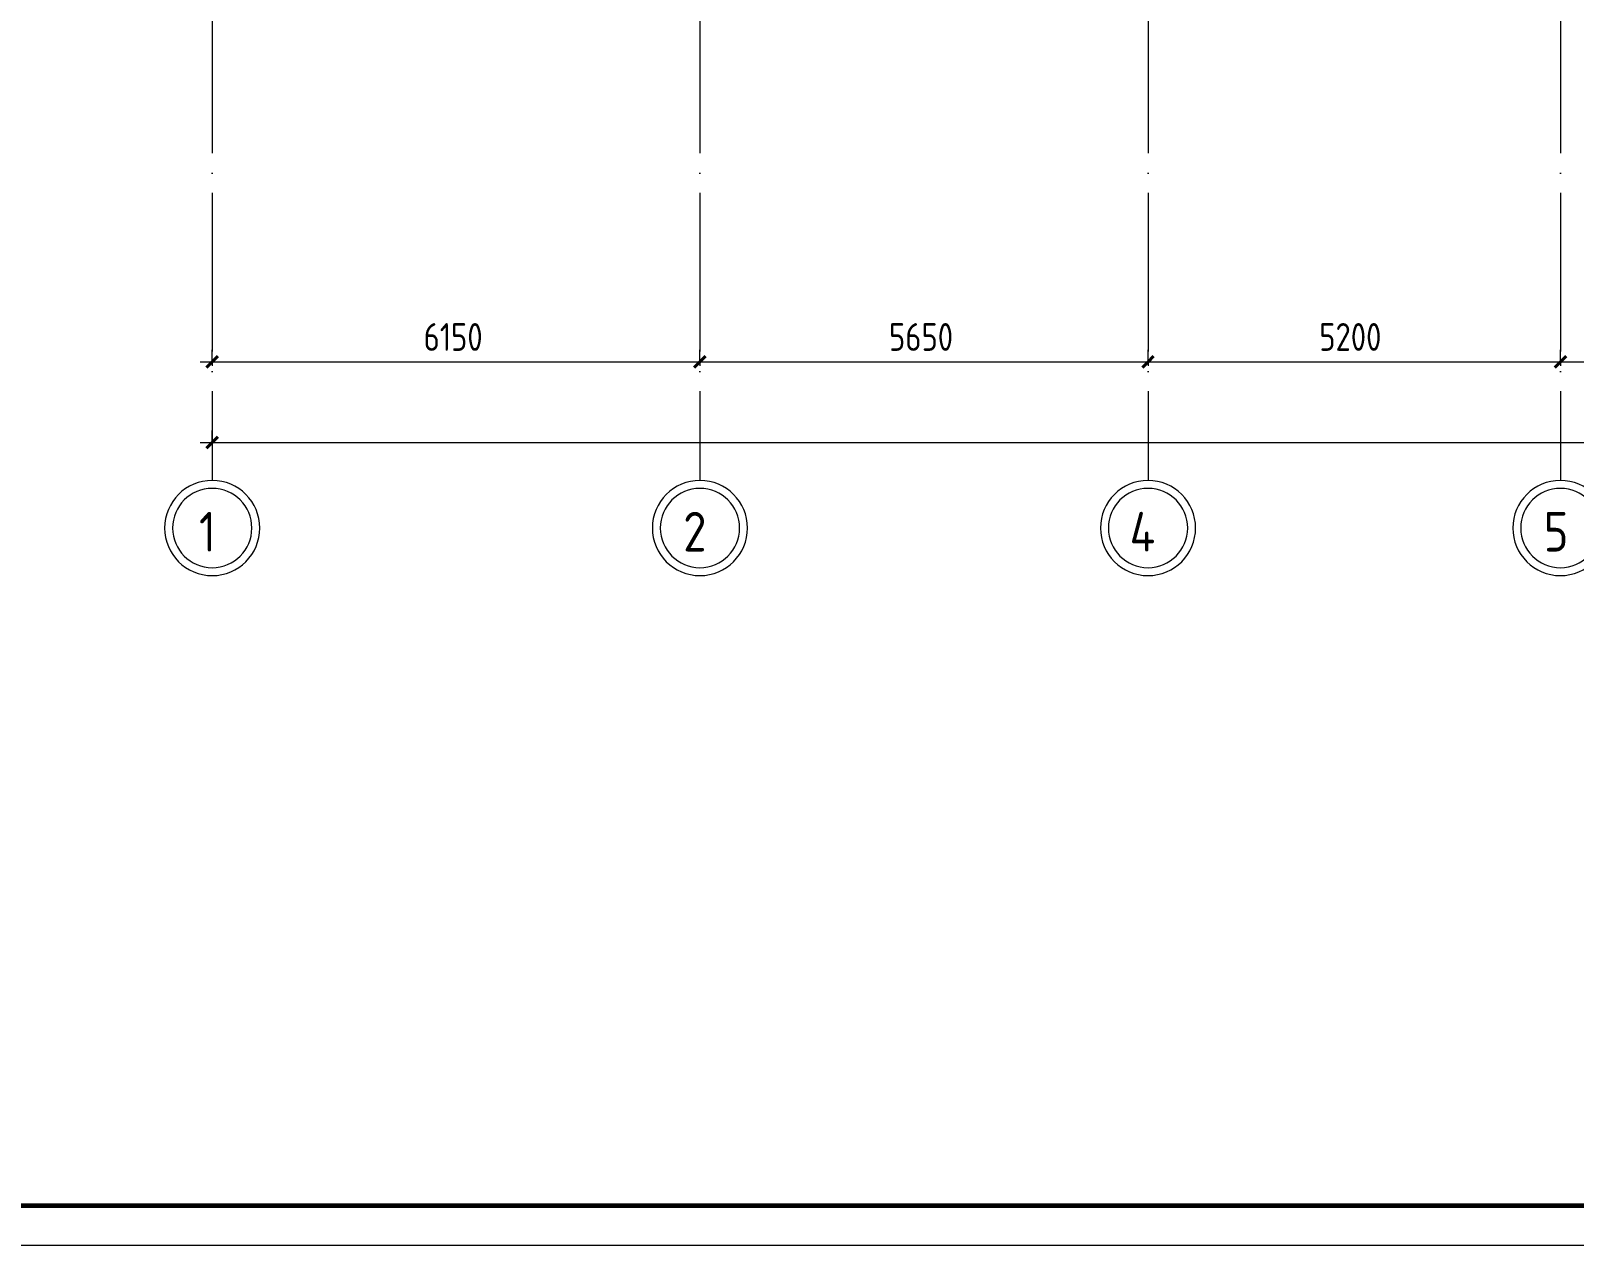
# Model space of a CAD drawing. Header units: millimetres. Extents: x -495897 to 1376592, y -28539 to 470976.
# Drawn here: x 97633 to 117093, y 318493 to 333802 of the extents above; entities that cross this region are included whole.
import ezdxf

# ---------------------------------------------------------------- set-up
doc = ezdxf.new("R2010")
doc.units = ezdxf.units.MM
doc.linetypes.add('ADSK_Линия сетки', pattern=[25, 20, -2.5, 0, -2.5])
for name, color, linetype, lineweight in [('Оси', 252, 'Continuous', 9), ('ОФ_рамка', 8, 'Continuous', 60), ('Размеры', 7, 'Continuous', 9)]:
    doc.layers.add(name, color=color, linetype=linetype, lineweight=lineweight)
doc.styles.add('GOST Common_1', font='', dxfattribs={"height": 250})
doc.styles.add('GOST Common_3', font='', dxfattribs={"height": 3.5})
doc.styles.get('GOST Common_1').set_extended_font_data('GOST type B')
doc.styles.get('GOST Common_3').set_extended_font_data('GOST 2.304 type A')

# ---------------------------------------------------------------- blocks, each defined once
blk = doc.blocks.new('А0')
at = {"layer": 'ОФ_рамка', "color": 0, "linetype": 'Continuous', "ltscale": 100}
blk.add_lwpolyline([(224168, -393217), (340568, -393217)], dxfattribs=at)
at = {"layer": 'ОФ_рамка', "color": 0, "linetype": 'Continuous', "lineweight": 5, "ltscale": 100}
blk.add_lwpolyline([(222168, -393717), (341068, -393717)], dxfattribs=at)
blk = doc.blocks.new('2 этаж')
at = {"layer": 'Оси', "color": 251, "linetype": 'ADSK_Линия сетки', "ltscale": 100, "true_color": 0x636466}
for p, q in [((100676, -1139), (100676, -32265)), ((106826, -1139), (106826, -32265)), ((112476, -1139), (112476, -32265)), ((117676, -1139), (117676, -32265))]:
    blk.add_line(p, q, dxfattribs=at)
at = {"layer": 'Оси', "color": 251, "lineweight": 20, "true_color": 0x636466}
for centre, radius, start, end in [((100676, -32865), 600, 0, 180), ((106826, -32865), 600, 0, 180), ((112476, -32865), 600, 0, 180), ((117676, -32865), 600, 0, 180), ((100676, -32865), 500, 0, 180), ((106826, -32865), 500, 0, 180), ((112476, -32865), 500, 0, 180), ((117676, -32865), 500, 0, 180), ((100676, -32865), 600, 180, 0), ((100676, -32865), 500, 180, 0), ((106826, -32865), 600, 180, 0), ((106826, -32865), 500, 180, 0), ((112476, -32865), 600, 180, 0), ((112476, -32865), 500, 180, 0), ((117676, -32865), 600, 180, 0), ((117676, -32865), 500, 180, 0)]:
    blk.add_arc(centre, radius, start, end, dxfattribs=at)
at = {"layer": 'Размеры', "color": 251, "lineweight": 20, "true_color": 0x636466}
for p, q in [((100676, -30768), (100676, -30618)), ((106826, -30768), (106826, -30618)), ((106826, -30768), (106826, -30618)), ((112476, -30768), (112476, -30618)), ((112476, -30768), (112476, -30618)), ((117676, -30768), (117676, -30618)), ((117676, -30768), (117676, -30618)), ((100526, -30768), (106826, -30768)), ((100676, -30768), (100676, -30818)), ((106826, -30768), (106826, -30818)), ((106826, -30768), (112476, -30768)), ((106826, -30768), (106826, -30818)), ((112476, -30768), (112476, -30818)), ((112476, -30768), (117676, -30768)), ((112476, -30768), (112476, -30818)), ((117676, -30768), (117676, -30818)), ((117676, -30768), (119476, -30768)), ((117676, -30768), (117676, -30818)), ((100676, -31786), (100676, -31636)), ((100526, -31786), (168426, -31786)), ((100676, -31786), (100676, -31836))]:
    blk.add_line(p, q, dxfattribs=at)
at = {"layer": 'Размеры', "color": 251, "lineweight": 40, "true_color": 0x636466}
for p, q in [((100676, -30768), (100747, -30697)), ((106826, -30768), (106897, -30697)), ((106826, -30768), (106897, -30697)), ((112476, -30768), (112547, -30697)), ((112476, -30768), (112547, -30697)), ((117676, -30768), (117747, -30697)), ((117676, -30768), (117747, -30697)), ((100676, -30768), (100605, -30839)), ((106826, -30768), (106755, -30839)), ((106826, -30768), (106755, -30839)), ((112476, -30768), (112405, -30839)), ((112476, -30768), (112405, -30839)), ((117676, -30768), (117605, -30839)), ((117676, -30768), (117605, -30839)), ((100676, -31786), (100747, -31716)), ((100676, -31786), (100605, -31857))]:
    blk.add_line(p, q, dxfattribs=at)
at = {"layer": 'Оси', "color": 251, "true_color": 0x636466, "style": 'GOST Common_1', "width": 0.9}
for s, p in [('1', (100509, -33161)), ('2', (106615, -33161)), ('4', (112244, -33161)), ('5', (117465, -33161))]:
    blk.add_text(s, height=500, dxfattribs=at).set_placement(p)
at = {"layer": 'Размеры', "color": 251, "lineweight": 20, "true_color": 0x636466, "char_height": 350, "attachment_point": 1, "line_spacing_factor": 1.022761, "style": 'GOST Common_3'}
for s, insert, width in [('6150', (103342, -30281), 980.83), ('5650', (109210, -30281), 1059.58), ('5200', (114635, -30281), 1059.58)]:
    blk.add_mtext(s, dxfattribs=dict(at, insert=insert, width=width))

msp = doc.modelspace()

# ---------------------------------------------------------------- block references
msp.add_blockref('2 этаж', (-756.474, 360398.765))
at = {"layer": 'ОФ_рамка', "color": 0, "lineweight": -2}
msp.add_blockref('А0', (-144076.248, 712209.861), dxfattribs=at)

doc.saveas('drawing.dxf')
